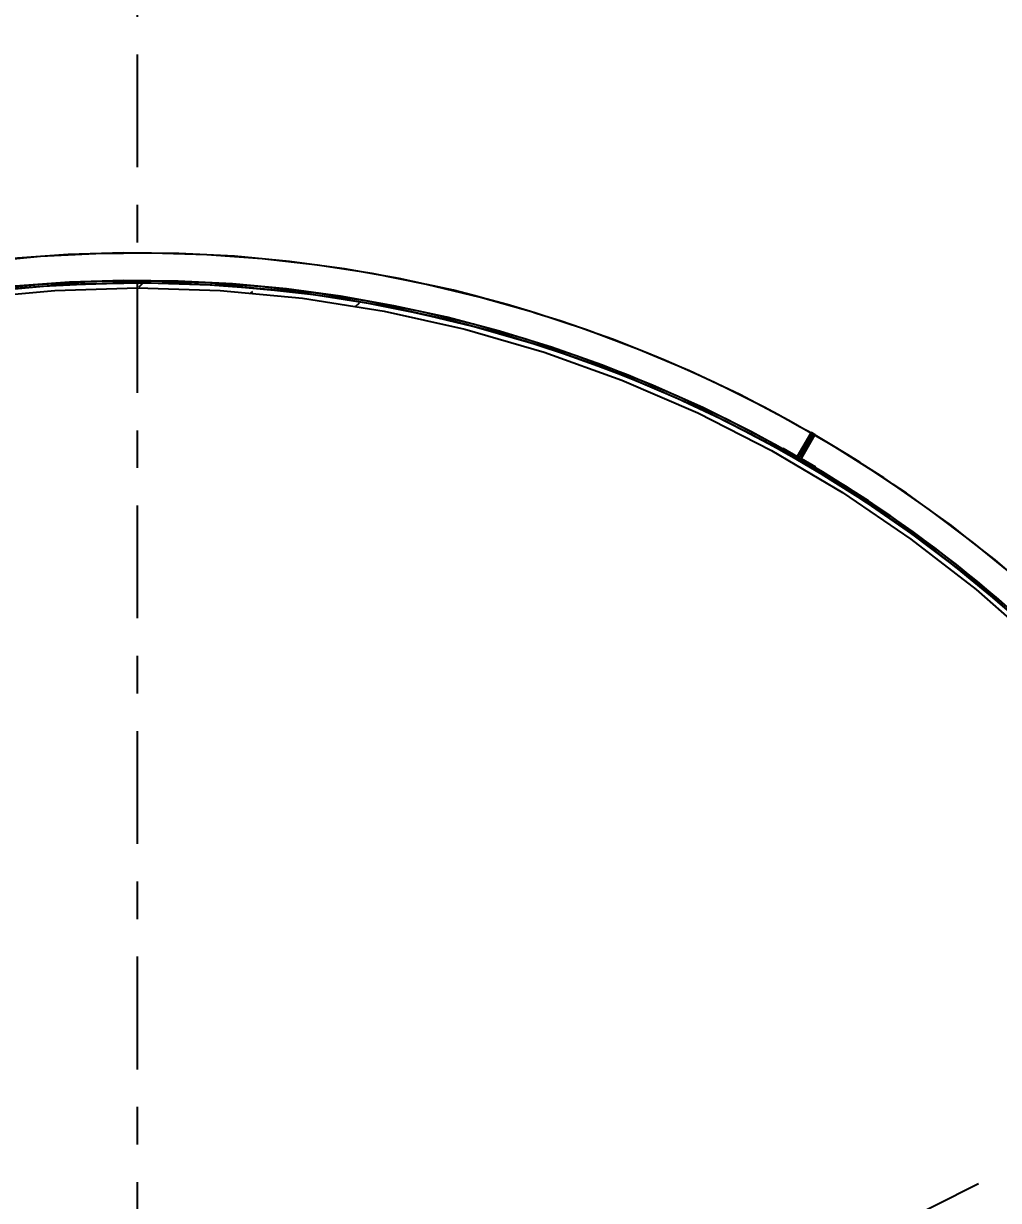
# Model space of a CAD drawing. Extents: x -29293 to 30124, y -19360 to 22650.
# Drawn here: x 3144 to 5737, y 11364 to 14495 of the extents above; entities that cross this region are included whole.
import ezdxf

# ---------------------------------------------------------------- set-up
doc = ezdxf.new("R2010")
doc.units = 0
for name, pattern in [('XKITLINE00', [0]), ('XKITLINE03', [6, 3, -1, 1, -1]), ('XKITLINE05', [8, 3, -1, 1, -1, 1, -1])]:
    doc.linetypes.add(name, pattern=pattern)
doc.layers.get('0').update_dxf_attribs({"linetype": 'CONTINUOUS', "lineweight": 25})
doc.layers.get('DEFPOINTS').update_dxf_attribs({"color": 3, "linetype": 'CONTINUOUS', "lineweight": 25})
doc.layers.add('01粗实线层', color=7, linetype='CONTINUOUS', lineweight=60)
for name, color, linetype in [('grid', 7, 'CONTINUOUS'), ('line', 7, 'CONTINUOUS'), ('part1', 7, 'CONTINUOUS')]:
    doc.layers.add(name, color=color, linetype=linetype)
doc.styles.add('HZ', font='arial.ttf', dxfattribs={"width": 0.7})
doc.dimstyles.get("Standard").update_dxf_attribs({"dimscale": 20, "dimtxt": 3, "dimasz": 3.5, "dimexe": 2, "dimexo": 2, "dimgap": 1, "dimtad": 1, "dimdec": 0, "dimdsep": 46, "dimtxsty": 'HZ', "dimblk": 'OBLIQUE', "dimcen": 0, "dimclrd": 1, "dimclre": 1, "dimclrt": 1, "dimadec": 1, "dimazin": 2, "dimtfac": 1, "dimtdec": 0, "dimtmove": 1, "dimatfit": 0, "dimldrblk": 'OBLIQUE', "dimfxl": 0, "dimtolj": 1, "dimtzin": 0, "dimarcsym": 0})

# ---------------------------------------------------------------- blocks, each defined once
blk = doc.blocks.new('*D367')
at = {"layer": 'part1', "color": 0, "linetype": 'XKITLINE00'}
for p, q in [((1067.848, 1691.403), (1067.957, 1691.512)), ((1070.819, 1691.231), (1070.87, 1691.282)), ((1073.608, 1690.877), (1073.711, 1690.979))]:
    blk.add_line(p, q, dxfattribs=at)
blk = doc.blocks.new('*D797')
at = {"layer": 'line', "color": 4, "linetype": 'XKITLINE05'}
blk.add_line((1111.658, 1678.24), (1067.806, 1656.377), dxfattribs=at)
blk = doc.blocks.new('*D799')
at = {"layer": 'grid', "color": 4, "linetype": 'XKITLINE03'}
blk.add_line((1067.806, 1580.582), (1067.806, 1740.377), dxfattribs=at)
blk = doc.blocks.new('*D803')
at = {"layer": 'part1', "color": 6, "linetype": 'XKITLINE05'}
for p, q in [((1063.402, 1691.24), (1065.6, 1691.447)), ((1063.42, 1691.101), (1065.609, 1691.308)), ((1065.6, 1691.447), (1067.806, 1691.517)), ((1065.609, 1691.308), (1067.806, 1691.377)), ((1067.806, 1691.517), (1070.013, 1691.447)), ((1067.806, 1691.377), (1070.004, 1691.308)), ((1070.004, 1691.308), (1072.193, 1691.101)), ((1070.013, 1691.447), (1072.211, 1691.24)), ((1072.193, 1691.101), (1074.365, 1690.757)), ((1072.211, 1691.24), (1074.391, 1690.894)), ((1074.365, 1690.757), (1076.511, 1690.277)), ((1074.391, 1690.894), (1076.545, 1690.413)), ((1076.545, 1690.413), (1078.665, 1689.797)), ((1076.511, 1690.277), (1078.622, 1689.664)), ((1078.665, 1689.797), (1080.742, 1689.049)), ((1078.622, 1689.664), (1080.691, 1688.919)), ((1080.691, 1688.919), (1082.709, 1688.046)), ((1080.742, 1689.049), (1082.768, 1688.172)), ((1082.768, 1688.172), (1084.735, 1687.17)), ((1082.709, 1688.046), (1084.668, 1687.047)), ((1084.668, 1687.047), (1086.56, 1685.928)), ((1084.735, 1687.17), (1086.635, 1686.046)), ((1086.635, 1686.046), (1088.461, 1684.806)), ((1086.56, 1685.928), (1088.379, 1684.692)), ((1088.379, 1684.692), (1090.116, 1683.345)), ((1088.461, 1684.806), (1090.206, 1683.453)), ((1090.206, 1683.453), (1091.861, 1681.993)), ((1090.116, 1683.345), (1091.766, 1681.891))]:
    blk.add_line(p, q, dxfattribs=at)
blk = doc.blocks.new('*D808')
at = {"layer": 'part1', "color": 6, "linetype": 'XKITLINE05'}
for p, q in [((1085.779, 1687.474), (1085.369, 1686.796)), ((1085.782, 1687.48), (1085.779, 1687.474)), ((1086.094, 1687.292), (1085.782, 1687.48)), ((1086.696, 1686.928), (1086.094, 1687.292)), ((1087.031, 1686.726), (1086.696, 1686.928)), ((1086.604, 1686.05), (1085.369, 1686.796)), ((1086.636, 1686.1), (1085.4, 1686.847)), ((1087.377, 1686.497), (1087.031, 1686.726)), ((1087.909, 1686.145), (1087.377, 1686.497)), ((1087.807, 1685.253), (1086.604, 1686.05)), ((1087.841, 1685.303), (1086.636, 1686.1)), ((1088.262, 1685.912), (1087.909, 1686.145)), ((1088.624, 1685.65), (1088.262, 1685.912)), ((1089.091, 1685.313), (1088.624, 1685.65)), ((1089.458, 1685.048), (1089.091, 1685.313)), ((1088.976, 1684.409), (1087.807, 1685.253)), ((1089.013, 1684.457), (1087.841, 1685.303)), ((1089.832, 1684.753), (1089.458, 1685.048)), ((1090.241, 1684.432), (1089.832, 1684.753)), ((1090.11, 1683.516), (1088.976, 1684.409)), ((1090.148, 1683.563), (1089.013, 1684.457)), ((1090.618, 1684.135), (1090.241, 1684.432)), ((1090.999, 1683.809), (1090.618, 1684.135)), ((1091.207, 1682.578), (1090.11, 1683.516)), ((1091.246, 1682.623), (1090.148, 1683.563))]:
    blk.add_line(p, q, dxfattribs=at)
blk = doc.blocks.new('*D840')
at = {"layer": 'part1', "color": 6, "linetype": 'XKITLINE05'}
for p, q in [((1065.229, 1692.207), (1063.76, 1692.071)), ((1066.702, 1692.282), (1065.229, 1692.207)), ((1068.178, 1692.297), (1066.702, 1692.282)), ((1069.652, 1692.252), (1068.178, 1692.297)), ((1071.124, 1692.146), (1069.652, 1692.252)), ((1072.59, 1691.979), (1071.124, 1692.146)), ((1074.047, 1691.753), (1072.59, 1691.979)), ((1075.495, 1691.467), (1074.047, 1691.753)), ((1065.282, 1691.468), (1063.843, 1691.335)), ((1065.286, 1691.408), (1063.85, 1691.275)), ((1066.725, 1691.542), (1065.282, 1691.468)), ((1066.727, 1691.482), (1065.286, 1691.408)), ((1068.17, 1691.557), (1066.725, 1691.542)), ((1068.169, 1691.497), (1066.727, 1691.482)), ((1069.611, 1691.453), (1068.169, 1691.497)), ((1069.614, 1691.512), (1068.17, 1691.557)), ((1071.05, 1691.349), (1069.611, 1691.453)), ((1071.055, 1691.409), (1069.614, 1691.512)), ((1072.483, 1691.186), (1071.05, 1691.349)), ((1072.491, 1691.246), (1071.055, 1691.409)), ((1076.929, 1691.122), (1075.495, 1691.467)), ((1073.908, 1690.965), (1072.483, 1691.186)), ((1073.919, 1691.024), (1072.491, 1691.246)), ((1075.324, 1690.685), (1073.908, 1690.965)), ((1075.336, 1690.744), (1073.919, 1691.024)), ((1078.348, 1690.718), (1076.929, 1691.122)), ((1076.726, 1690.348), (1075.324, 1690.685)), ((1076.741, 1690.406), (1075.336, 1690.744)), ((1079.749, 1690.257), (1078.348, 1690.718)), ((1078.113, 1689.953), (1076.726, 1690.348)), ((1078.131, 1690.011), (1076.741, 1690.406)), ((1079.503, 1689.559), (1078.131, 1690.011)), ((1081.13, 1689.738), (1079.749, 1690.257)), ((1079.483, 1689.502), (1078.113, 1689.953)), ((1082.489, 1689.163), (1081.13, 1689.738)), ((1080.834, 1688.995), (1079.483, 1689.502)), ((1080.856, 1689.051), (1079.503, 1689.559)), ((1083.823, 1688.533), (1082.489, 1689.163)), ((1082.162, 1688.433), (1080.834, 1688.995)), ((1082.187, 1688.488), (1080.856, 1689.051)), ((1083.493, 1687.87), (1082.187, 1688.488)), ((1085.13, 1687.848), (1083.823, 1688.533)), ((1083.466, 1687.817), (1082.162, 1688.433)), ((1084.744, 1687.147), (1083.466, 1687.817)), ((1084.773, 1687.2), (1083.493, 1687.87)), ((1086.408, 1687.111), (1085.13, 1687.848)), ((1086.025, 1686.478), (1084.773, 1687.2)), ((1085.97, 1686.44), (1084.744, 1687.147)), ((1087.654, 1686.322), (1086.408, 1687.111)), ((1085.994, 1686.426), (1085.97, 1686.44)), ((1086.002, 1686.421), (1085.994, 1686.426)), ((1087.212, 1685.655), (1086.002, 1686.421)), ((1087.245, 1685.705), (1086.025, 1686.478)), ((1088.867, 1685.482), (1087.654, 1686.322)), ((1087.212, 1685.655), (1087.208, 1685.657)), ((1087.227, 1685.645), (1087.212, 1685.655)), ((1088.398, 1684.834), (1087.227, 1685.645)), ((1088.433, 1684.882), (1087.245, 1685.705)), ((1090.044, 1684.593), (1088.867, 1685.482)), ((1089.409, 1684.071), (1088.398, 1684.834)), ((1089.587, 1684.012), (1088.433, 1684.882)), ((1091.184, 1683.657), (1090.044, 1684.593)), ((1089.549, 1683.964), (1089.409, 1684.071)), ((1089.613, 1683.912), (1089.549, 1683.964)), ((1090.703, 1683.094), (1089.587, 1684.012)), ((1090.656, 1683.056), (1089.613, 1683.912)), ((1090.664, 1683.049), (1090.656, 1683.056)), ((1090.709, 1683.009), (1090.664, 1683.049)), ((1091.781, 1682.132), (1090.703, 1683.094))]:
    blk.add_line(p, q, dxfattribs=at)
blk = doc.blocks.new('*D841')
at = {"layer": 'part1', "color": 6, "linetype": 'XKITLINE05'}
for p, q in [((1065.958, 1692.264), (1064.486, 1692.158)), ((1067.433, 1692.309), (1065.958, 1692.264)), ((1068.909, 1692.293), (1067.433, 1692.309)), ((1070.383, 1692.217), (1068.909, 1692.293)), ((1071.852, 1692.08), (1070.383, 1692.217)), ((1073.315, 1691.883), (1071.852, 1692.08)), ((1074.768, 1691.626), (1073.315, 1691.883)), ((1075.489, 1691.468), (1074.768, 1691.626)), ((1065.996, 1691.525), (1064.554, 1691.421)), ((1065.999, 1691.465), (1064.56, 1691.361)), ((1067.441, 1691.569), (1065.996, 1691.525)), ((1067.441, 1691.509), (1065.999, 1691.465)), ((1068.886, 1691.553), (1067.441, 1691.569)), ((1068.884, 1691.493), (1067.441, 1691.509)), ((1070.325, 1691.419), (1068.884, 1691.493)), ((1070.329, 1691.479), (1068.886, 1691.553)), ((1071.762, 1691.285), (1070.325, 1691.419)), ((1071.769, 1691.345), (1070.329, 1691.479)), ((1073.192, 1691.093), (1071.762, 1691.285)), ((1073.201, 1691.152), (1071.769, 1691.345)), ((1075.501, 1691.466), (1075.489, 1691.468)), ((1076.209, 1691.31), (1075.501, 1691.466)), ((1076.882, 1691.133), (1076.209, 1691.31)), ((1074.613, 1690.842), (1073.192, 1691.093)), ((1074.624, 1690.9), (1073.201, 1691.152)), ((1076.977, 1691.108), (1076.882, 1691.133)), ((1077.637, 1690.935), (1076.977, 1691.108)), ((1076.022, 1690.532), (1074.613, 1690.842)), ((1076.036, 1690.591), (1074.624, 1690.9)), ((1078.26, 1690.743), (1077.637, 1690.935)), ((1078.439, 1690.688), (1078.26, 1690.743)), ((1079.047, 1690.501), (1078.439, 1690.688)), ((1077.417, 1690.165), (1076.022, 1690.532)), ((1077.434, 1690.223), (1076.036, 1690.591)), ((1079.619, 1690.3), (1079.047, 1690.501)), ((1078.797, 1689.742), (1077.417, 1690.165)), ((1078.815, 1689.799), (1077.434, 1690.223)), ((1079.884, 1690.206), (1079.619, 1690.3)), ((1080.439, 1690.01), (1079.884, 1690.206)), ((1080.958, 1689.803), (1080.439, 1690.01)), ((1080.157, 1689.261), (1078.797, 1689.742)), ((1080.178, 1689.318), (1078.815, 1689.799)), ((1081.309, 1689.663), (1080.958, 1689.803)), ((1081.809, 1689.462), (1081.309, 1689.663)), ((1082.275, 1689.254), (1081.809, 1689.462)), ((1081.497, 1688.726), (1080.157, 1689.261)), ((1081.52, 1688.781), (1080.178, 1689.318)), ((1082.711, 1689.058), (1082.275, 1689.254)), ((1082.839, 1688.19), (1081.52, 1688.781)), ((1083.156, 1688.859), (1082.711, 1689.058)), ((1083.568, 1688.653), (1083.156, 1688.859)), ((1082.814, 1688.136), (1081.497, 1688.726)), ((1084.087, 1688.394), (1083.568, 1688.653)), ((1084.105, 1687.492), (1082.814, 1688.136)), ((1084.133, 1687.545), (1082.839, 1688.19)), ((1084.477, 1688.2), (1084.087, 1688.394)), ((1084.835, 1688.003), (1084.477, 1688.2)), ((1085.436, 1687.672), (1084.835, 1688.003)), ((1085.398, 1686.848), (1084.133, 1687.545)), ((1085.755, 1687.496), (1085.436, 1687.672)), ((1085.369, 1686.796), (1084.105, 1687.492)), ((1085.751, 1687.49), (1085.369, 1686.796)), ((1085.755, 1687.496), (1085.751, 1687.49))]:
    blk.add_line(p, q, dxfattribs=at)
blk = doc.blocks.new('*D844')
at = {"layer": 'part1', "color": 6, "linetype": 'XKITLINE05'}
for p, q in [((1085.776, 1687.502), (1085.765, 1687.482)), ((1085.776, 1687.502), (1085.828, 1687.472)), ((1085.765, 1687.482), (1085.376, 1686.809)), ((1085.817, 1687.452), (1085.458, 1686.831)), ((1085.828, 1687.472), (1085.817, 1687.452)), ((1085.376, 1686.809), (1085.809, 1686.559)), ((1085.458, 1686.831), (1085.839, 1686.611)), ((1085.839, 1686.611), (1085.809, 1686.559))]:
    blk.add_line(p, q, dxfattribs=at)
blk = doc.blocks.new('*D845')
at = {"layer": 'part1', "color": 6, "linetype": 'XKITLINE05'}
for p, q in [((1085.713, 1687.512), (1085.354, 1686.891)), ((1085.724, 1687.532), (1085.713, 1687.512)), ((1085.724, 1687.532), (1085.776, 1687.502)), ((1085.776, 1687.502), (1085.765, 1687.482)), ((1085.765, 1687.482), (1085.376, 1686.809)), ((1084.973, 1687.111), (1084.943, 1687.059)), ((1084.943, 1687.059), (1085.376, 1686.809)), ((1084.973, 1687.111), (1085.354, 1686.891))]:
    blk.add_line(p, q, dxfattribs=at)
blk = doc.blocks.new('_Oblique')
at = {"color": 0, "linetype": 'ByBlock', "lineweight": -2}
blk.add_line((-0.5, -0.5), (0.5, 0.5), dxfattribs=at)
blk = doc.blocks.new('*D1486')
at = {"layer": '01粗实线层', "color": 1, "lineweight": -2}
blk.add_arc((3446.8, 10292), 1319.4, 270, 356.4996, dxfattribs=at)
at = {"layer": 'DEFPOINTS', "color": 0}
for p in [(3446.8, 18692), (3446.8, 10292), (8337.7, 9992.8), (4083.1, 9136.1), (3446.8, 2712.5)]:
    blk.add_point(p, dxfattribs=at)
at = {"layer": '01粗实线层', "color": 1, "lineweight": -2, "xscale": 420, "yscale": 420, "zscale": 420}
for p, rotation in [((4763.8, 10211.4), 86.49960635118744), ((3446.8, 8972.6), 180)]:
    blk.add_blockref('_Oblique', p, dxfattribs=dict(at, rotation=rotation))
at = {"layer": '01粗实线层', "color": 1, "insert": (4145.3, 9549.5), "char_height": 360, "attachment_point": 5, "rotation": 43.2498, "style": 'HZ'}
blk.add_mtext('\\A1;86.5°', dxfattribs=at)

msp = doc.modelspace()

# ---------------------------------------------------------------- block references
at = {"layer": 'grid', "xscale": 100, "yscale": 100, "zscale": 100}
msp.add_blockref('*D799', (-103333.8, -155345.7), dxfattribs=at)
at = {"layer": 'line', "xscale": 100, "yscale": 100, "zscale": 100}
msp.add_blockref('*D797', (-103333.8, -155345.7), dxfattribs=at)
at = {"layer": 'part1', "xscale": 100, "yscale": 100, "zscale": 100}
for name in ['*D841', '*D840', '*D803', '*D367', '*D845', '*D808', '*D844']:
    msp.add_blockref(name, (-103333.8, -155345.7), dxfattribs=at)

# ---------------------------------------------------------------- dimensions: what is measured, and where the dimension line sits
at = {"layer": '01粗实线层'}
dim = msp.add_angular_dim_2l(base=(4083.1, 9136.1), line1=((3446.8, 2712.5), (3446.8, 18692)), line2=((3446.8, 10292), (8337.7, 9992.8)), dimstyle='Standard', override={"dimscale": 120, "dimfxl": 3, "dimarcsym": 2}, dxfattribs=at)
dim.commit()
dim.dimension.update_dxf_attribs({"geometry": '*D1486', "text_midpoint": (4145.3, 9549.5)})

doc.saveas('drawing.dxf')
